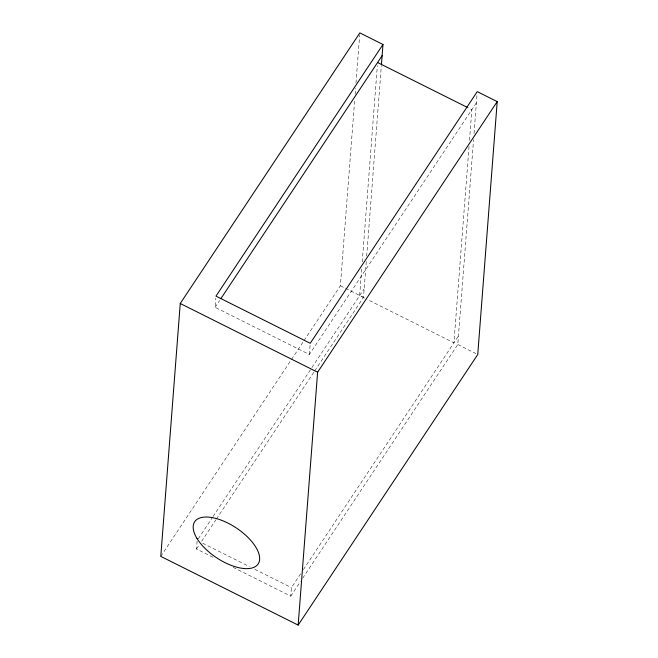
<?xml version="1.0" encoding="UTF-8"?>
<svg xmlns="http://www.w3.org/2000/svg" width="658" height="658" viewBox="0 0 658 658"><rect width="100%" height="100%" fill="white"/><g stroke="black" fill="none" stroke-linecap="round" stroke-linejoin="round"><path stroke-width="0.49" stroke-dasharray="3.29 2.47" d="M212.978 557.252L196.503 549.011L197.161 540.473M476.392 102.829L309.375 354.481L215.1 307.327L215.808 298.164M233.113 567.328L290.778 596.164L291.436 587.627L301.093 573.077M309.375 354.481L310.157 344.299M304.004 340.597L340.383 285.786L354.72 99.448M355.114 94.333L355.583 88.188M355.978 83.064L359.679 34.948M361.694 269.056L359.646 295.648L366.967 299.308M362.245 261.9L377.355 65.57M314.664 370.972L363.52 297.358L366.3 261.218M366.695 256.102L381.327 65.899M469.031 146.463L453.921 342.802L367.888 299.768M469.499 140.327L471.86 109.656L468.2 107.822M302.705 578.193L457.795 344.512L473.554 139.644M474.031 133.508L477.091 93.666M215.1 307.327L219.649 300.484M160.791 556.388L290.935 360.288M291.502 359.433L303.437 341.453M198.297 538.762L212.501 517.361M213.069 516.505L311.357 368.414M311.925 367.551L364.178 288.821M196.503 549.011L199.341 544.734M201.619 541.312L215.816 519.91M216.383 519.055L314.096 371.828M303.363 569.655L458.445 335.983M290.778 596.164L300.435 581.614M340.383 285.786L363.52 297.358M457.795 344.512L475.94 353.593M202.656 543.22L249.333 566.571M254.827 569.318L291.436 587.627"/><path stroke-width="0.99" d="M180.251 303.502L160.791 556.388L298.156 625.1L477.749 354.498L497.209 101.612L477.247 91.627L310.239 343.279L215.964 296.125L382.981 44.473L359.844 32.9L180.251 303.502L317.617 372.214L298.156 625.1M381.41 64.879L382.981 44.473M220.784 298.765L382.117 55.675M317.617 372.214L497.209 101.612M377.585 62.502L467.287 107.361M197.046 538.565A38.106 17.873 33.6 0 0 254.605 567.007A38.106 17.873 33.6 0 0 227.61 522.929A38.106 17.873 33.6 0 0 197.046 538.565"/></g></svg>
